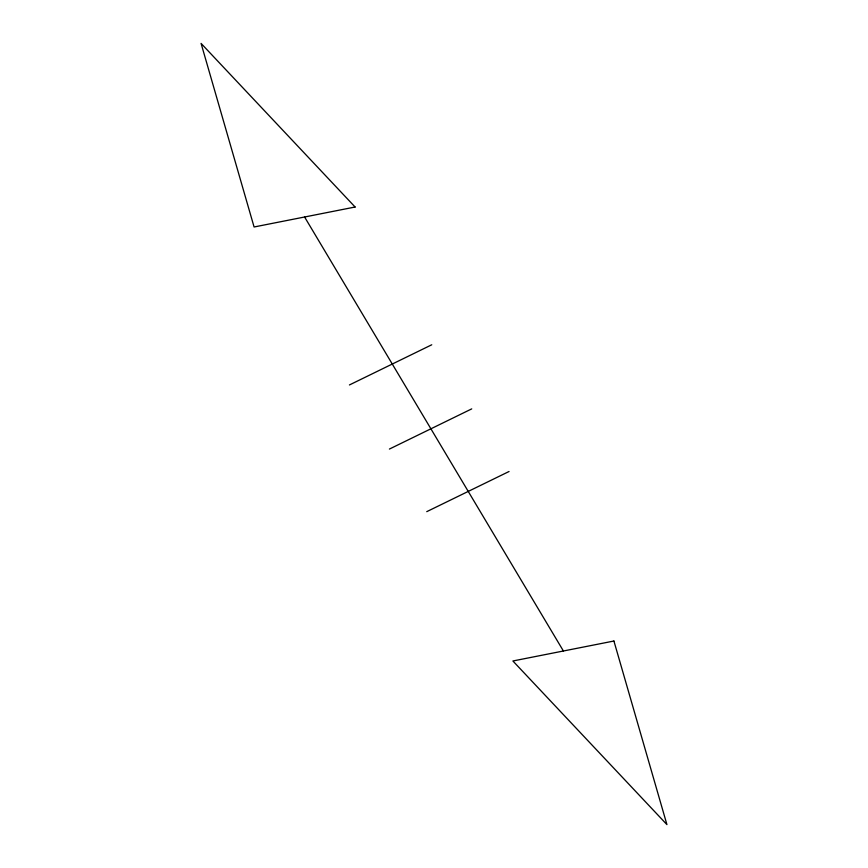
<?xml version="1.0" encoding="UTF-8"?>
<svg xmlns="http://www.w3.org/2000/svg" width="868" height="868" viewBox="0 0 868 868"><rect width="100%" height="100%" fill="white"/><g stroke="black" fill="none" stroke-linecap="round" stroke-linejoin="round"><path stroke-width="1.3" d="M349.424 384.958L431.754 344.78M389.406 449.06L471.725 408.882M426.741 511.664L509.06 471.498M304.592 217L563.408 651M355.11 207.018L254.085 226.982L201.072 43.4L355.11 207.018M613.915 641.018L512.89 660.982L666.928 824.6L613.915 641.018"/></g></svg>
